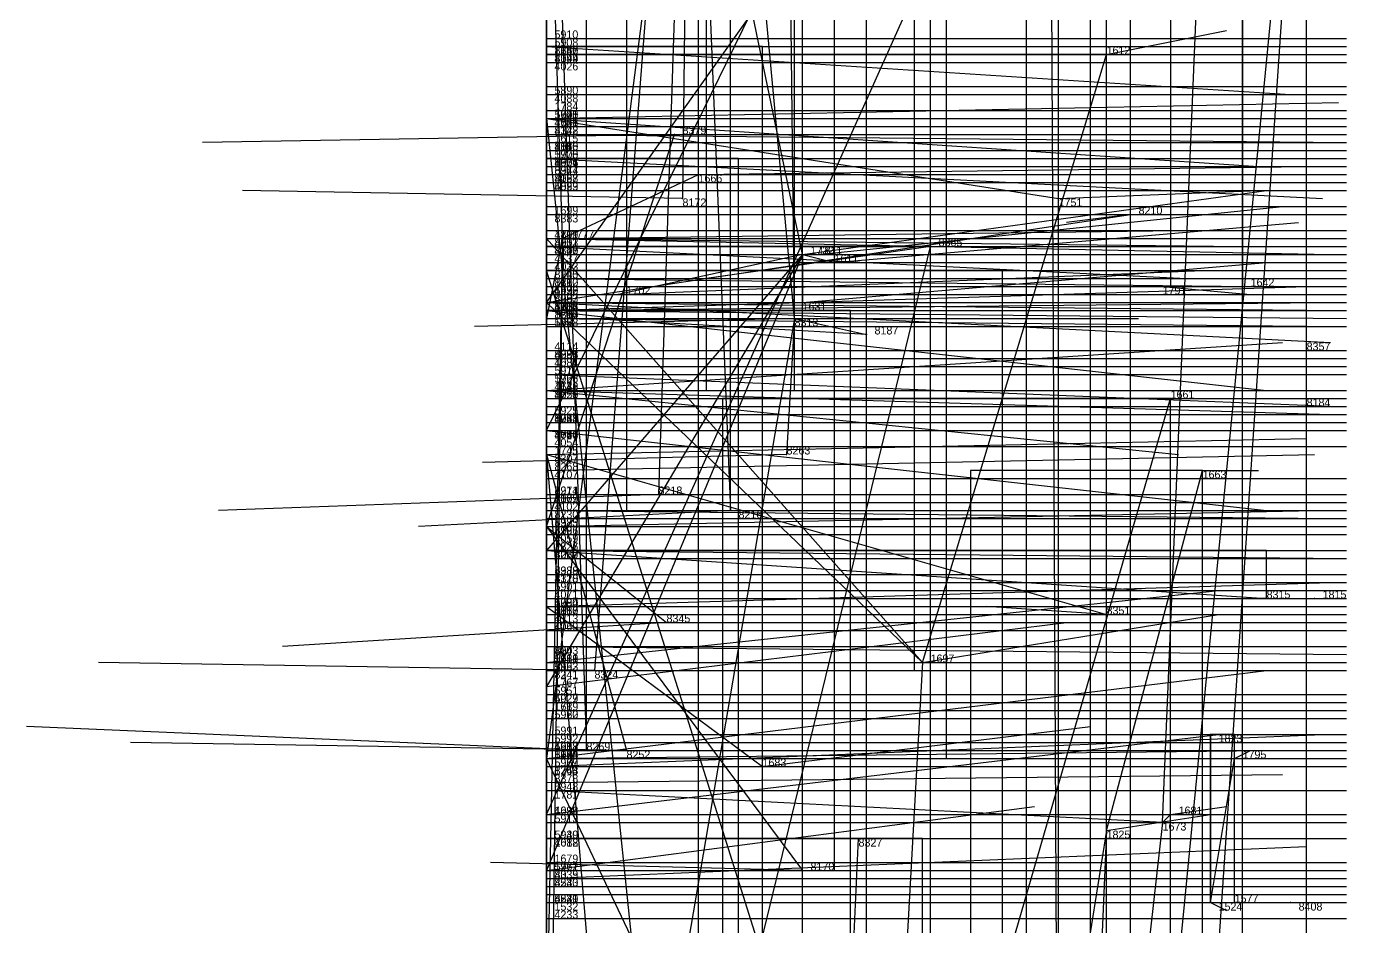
# Model space of a CAD drawing. Extents: x -0.07 to 1.1, y -0.07 to 1.1.
# Drawn here: x -0.065 to 0.1, y 0.499 to 0.6115 of the extents above; entities that cross this region are included whole.
import ezdxf

# ---------------------------------------------------------------- set-up
doc = ezdxf.new("R2010")
doc.units = 0
for name, color, linetype in [('Clients', 3, 'CONTINUOUS'), ('Facilities', 3, 'CONTINUOUS'), ('Facilities_lines', 3, 'CONTINUOUS'), ('Min_max_boxes', 1, 'CONTINUOUS'), ('Normals', 1, 'CONTINUOUS'), ('Source_points', 5, 'CONTINUOUS'), ('Text', 3, 'CONTINUOUS')]:
    doc.layers.add(name, color=color, linetype=linetype)

msp = doc.modelspace()

# ---------------------------------------------------------------- linework, layer by layer
at = {"layer": 'Clients', "color": 5}
for p in [(0, 0.609, 0.045), (0.07, 0.608), (0, 0.6, 0.078), (0, 0.598, 0.091), (0.016, 0.598, 1), (0, 0.595, 0.061), (0.019, 0.593), (0.017, 0.59, 1), (0.064, 0.59), (0.073, 0.588, 1), (0, 0.585, 0.062), (0, 0.585, 0.984), (0, 0.584, 0.988), (0.034, 0.583), (0.048, 0.584, 1), (0, 0.581, 0.999), (0.036, 0.582), (0, 0.58, 0.978), (0.009, 0.578), (0.087, 0.579), (0, 0.577, 0.057), (0, 0.576, 0.043), (0, 0.576, 0.956), (0, 0.576, 0.963), (0.032, 0.577), (0, 0.575, 0.004), (0, 0.575, 0.936), (0.04, 0.573, 1), (0, 0.568, 0.08), (0, 0.566, 0.062), (0, 0.566, 0.031), (0, 0.566, 0.975), (0.078, 0.565), (0.03, 0.558, 1), (0, 0.556, 0.954), (0.082, 0.556), (0.014, 0.553, 1), (0, 0.551, 0.943), (0.023, 0.551, 1), (0, 0.546, 0.049), (0.09, 0.54, 1), (0.07, 0.538, 1), (0.015, 0.537, 1), (0, 0.534, 0.914), (0.006, 0.531, 1), (0, 0.529, 0.012), (0.083, 0.523), (0, 0.52, 0.044), (0, 0.52, 0.98), (0.005, 0.521, 1), (0.01, 0.521, 1), (0.086, 0.52), (0, 0.519, 0.944), (0.027, 0.519), (0, 0.517, 0.968), (0, 0.516, 0.092), (0.078, 0.513), (0.039, 0.51, 1), (0, 0.506, 0.004), (0.032, 0.506, 1), (0.086, 0.502)]:
    msp.add_point(p, dxfattribs=at)
at = {"layer": 'Facilities', "color": 3}
for p in [(0, 0.61, 0.541), (0, 0.609, 0.624), (0, 0.609, 0.825), (0, 0.609, 0.869), (0, 0.608, 0.833), (0, 0.608, 0.878), (0, 0.607, 0.323), (0, 0.607, 0.416), (0, 0.604, 0.521), (0, 0.603, 0.286), (0, 0.601, 0.16), (0, 0.6, 0.233), (0, 0.6, 0.034), (0, 0.6, 0.081), (0, 0.6, 0.468), (0, 0.6, 0.635), (0, 0.599, 0.163), (0, 0.599, 0.842), (0, 0.598, 0.356), (0, 0.597, 0.241), (0, 0.597, 0.83), (0, 0.596, 0.347), (0, 0.596, 0.34), (0, 0.596, 0.514), (0, 0.596, 0.712), (0, 0.595, 0.872), (0, 0.594, 0.165), (0, 0.594, 0.257), (0, 0.594, 0.633), (0, 0.594, 0.62), (0, 0.594, 0.858), (0, 0.593, 0.788), (0, 0.592, 0.382), (0, 0.592, 0.595), (0, 0.592, 0.863), (0, 0.591, 0.436), (0, 0.589, 0.135), (0, 0.588, 0.817), (0, 0.586, 0.149), (0, 0.585, 0.376), (0, 0.585, 0.826), (0.002, 0.585), (0, 0.584, 0.43), (0, 0.583, 0.312), (0, 0.583, 0.357), (0.032, 0.583), (0, 0.582, 0.281), (0, 0.582, 0.492), (0, 0.581, 0.462), (0, 0.58, 0.138), (0, 0.58, 0.795), (0, 0.579, 0.274), (0, 0.579, 0.775), (0, 0.578, 0.172), (0, 0.578, 0.289), (0, 0.578, 0.332), (0, 0.578, 0.538), (0.077, 0.579), (0, 0.577, 0.133), (0, 0.577, 0.483), (0, 0.577, 0.338), (0, 0.577, 0.942), (0, 0.576, 0.088), (0, 0.576, 0.477), (0, 0.576, 0.659), (0, 0.576, 0.58), (0.031, 0.575, 1), (0, 0.574, 0.592), (0, 0.571, 0.392), (0, 0.571, 0.756), (0.095, 0.571, 1), (0, 0.57, 0.246), (0, 0.57, 0.275), (0, 0.57, 0.472), (0, 0.57, 0.782), (0, 0.569, 0.413), (0, 0.568, 0.619), (0, 0.568, 0.707), (0, 0.568, 0.62), (0, 0.566, 0.175), (0, 0.566, 0.281), (0, 0.565, 0.299), (0, 0.564, 0.75), (0, 0.563, 0.302), (0, 0.563, 0.645), (0.095, 0.564, 1), (0, 0.562, 0.159), (0, 0.562, 0.705), (0, 0.562, 0.775), (0, 0.561, 0.175), (0, 0.561, 0.208), (0, 0.561, 0.043), (0, 0.561, 0.369), (0, 0.561, 0.395), (0, 0.561, 0.866), (0, 0.559, 0.23), (0, 0.559, 0.257), (0, 0.558, 0.956), (0, 0.555, 0.256), (0, 0.553, 0.469), (0, 0.553, 0.594), (0, 0.553, 0.885), (0, 0.553, 0.781), (0, 0.552, 0.314), (0, 0.551, 0.421), (0, 0.55, 0.59), (0, 0.549, 0.827), (0, 0.549, 0.95), (0, 0.548, 0.495), (0, 0.548, 0.592), (0, 0.546, 0.17), (0, 0.546, 0.903), (0, 0.545, 0.363), (0, 0.543, 0.545), (0, 0.543, 0.553), (0, 0.543, 0.772), (0, 0.542, 0.477), (0, 0.542, 0.787), (0, 0.541, 0.749), (0, 0.54, 0.303), (0, 0.54, 0.29), (0.096, 0.54), (0, 0.539, 0.056), (0, 0.539, 0.473), (0, 0.539, 0.554), (0, 0.539, 0.519), (0, 0.538, 0.561), (0, 0.537, 0.455), (0, 0.536, 0.331), (0, 0.534, 0.478), (0, 0.532, 0.231), (0, 0.532, 0.041), (0, 0.532, 0.733), (0.047, 0.532), (0, 0.531, 0.513), (0, 0.531, 0.535), (0, 0.531, 0.845), (0, 0.528, 0.47), (0, 0.528, 0.708), (0, 0.527, 0.196), (0, 0.527, 0.63), (0, 0.526, 0.126), (0, 0.525, 0.518), (0, 0.525, 0.66), (0, 0.523, 0.59), (0, 0.522, 0.143), (0, 0.522, 0.394), (0, 0.522, 0.756), (0, 0.521, 0.515), (0, 0.52, 0.632), (0, 0.52, 0.608), (0, 0.52, 0.775), (0, 0.519, 0.248), (0, 0.519, 0.658), (0, 0.516, 0.523), (0, 0.513, 0.038), (0, 0.513, 0.492), (0, 0.512, 0.754), (0.077, 0.512), (0, 0.51, 0.138), (0, 0.51, 0.343), (0, 0.51, 0.591), (0, 0.51, 0.586), (0.07, 0.511), (0, 0.507, 0.166), (0, 0.507, 0.545), (0, 0.506, 0.797), (0, 0.505, 0.473), (0, 0.505, 0.963), (0, 0.504, 0.327), (0, 0.503, 0.392), (0, 0.503, 0.664), (0, 0.502, 0.2), (0, 0.502, 0.312), (0, 0.502, 0.771), (0.083, 0.502), (0.093, 0.502, 1), (0, 0.5, 0.333)]:
    msp.add_point(p, dxfattribs=at)
at = {"layer": 'Facilities_lines', "color": 3}
for p, q in [((0.077, 0.512), (0.087, 0.752)), ((0.023, 0.749, 1), (0.006, 0.531, 1)), ((0, 0.558, 0.956), (0, 0.739, 0.944)), ((0.032, 0.583), (0, 0.737, 0.008)), ((0, 0.6, 0.034), (0, 0.73, 0.036)), ((0, 0.577, 0.942), (0, 0.717, 0.944)), ((0, 0.716, 0.995), (0, 0.566, 0.975)), ((0, 0.505, 0.963), (0, 0.708, 0.961)), ((0, 0.688, 0.01), (0, 0.566, 0.031)), ((0, 0.688, 0.01), (0, 0.576, 0.043)), ((0.018, 0.674, 1), (0.014, 0.553, 1)), ((0.018, 0.674, 1), (0.017, 0.59, 1)), ((0.018, 0.674, 1), (0.023, 0.551, 1)), ((0, 0.672, 0.969), (0.005, 0.521, 1)), ((0, 0.672, 0.969), (0, 0.584, 0.988)), ((0, 0.577, 0.942), (0.066, 0.67, 1)), ((0.087, 0.67), (0.087, 0.579)), ((0.031, 0.575, 1), (0.03, 0.662, 1)), ((0.018, 0.66), (0, 0.52, 0.044)), ((0.031, 0.575, 1), (0.023, 0.661, 1)), ((0, 0.6, 0.034), (0, 0.659, 0.037)), ((0, 0.561, 0.043), (0.048, 0.659)), ((0.095, 0.659), (0.076, 0.464)), ((0.095, 0.659), (0.083, 0.482)), ((0, 0.549, 0.95), (0, 0.654, 0.988)), ((0.002, 0.585), (0, 0.648, 0.015)), ((0, 0.513, 0.038), (0.06, 0.647)), ((0.063, 0.644, 1), (0.064, 0.427, 1)), ((0, 0.549, 0.95), (0, 0.622, 0.985)), ((0, 0.539, 0.056), (0, 0.609, 0.045)), ((0.047, 0.532), (0.07, 0.608)), ((0, 0.6, 0.034), (0.017, 0.436)), ((0, 0.6, 0.034), (0, 0.431, 0.013)), ((0, 0.6, 0.034), (0.064, 0.59)), ((0, 0.6, 0.081), (0, 0.6, 0.078)), ((0, 0.6, 0.081), (0, 0.568, 0.08)), ((0, 0.576, 0.088), (0, 0.598, 0.091)), ((0, 0.549, 0.95), (0.016, 0.598, 1)), ((0, 0.424, 0.065), (0, 0.595, 0.061)), ((0.002, 0.585), (0.019, 0.593)), ((0, 0.577, 0.942), (0.073, 0.588, 1)), ((0.047, 0.532), (0, 0.585, 0.062)), ((0.002, 0.585), (0, 0.436, 0.058)), ((0.002, 0.585), (0, 0.485, 0.062)), ((0.002, 0.585), (0, 0.575, 0.004)), ((0, 0.472, 0.97), (0, 0.585, 0.984)), ((0, 0.387, 0.996), (0.048, 0.584, 1)), ((0.032, 0.583), (0, 0.546, 0.049)), ((0.032, 0.583), (0, 0.529, 0.012)), ((0.032, 0.583), (0, 0.506, 0.004)), ((0.032, 0.583), (0.009, 0.578)), ((0.032, 0.583), (0.036, 0.582)), ((0.032, 0.583), (0.032, 0.577)), ((0.032, 0.583), (0.034, 0.583)), ((0.057, 0.4, 1), (0, 0.581, 0.999)), ((0, 0.549, 0.95), (0, 0.58, 0.978)), ((0.047, 0.532), (0, 0.577, 0.057)), ((0, 0.577, 0.942), (0, 0.494, 0.915)), ((0, 0.577, 0.942), (0, 0.345, 0.931)), ((0, 0.577, 0.942), (0, 0.445, 0.927)), ((0, 0.577, 0.942), (0, 0.462, 0.921)), ((0, 0.437, 0.994), (0, 0.576, 0.956)), ((0, 0.549, 0.95), (0, 0.576, 0.963)), ((0, 0.505, 0.963), (0, 0.575, 0.936)), ((0.031, 0.575, 1), (0, 0.393, 1)), ((0.031, 0.575, 1), (0.03, 0.558, 1)), ((0.031, 0.575, 1), (0.04, 0.573, 1)), ((0, 0.359, 0.017), (0, 0.566, 0.062)), ((0.022, 0.372), (0.078, 0.565)), ((0, 0.561, 0.043), (0, 0.449, 0.067)), ((0, 0.558, 0.956), (0, 0.519, 0.944)), ((0, 0.558, 0.956), (0.01, 0.521, 1)), ((0, 0.558, 0.956), (0, 0.551, 0.943)), ((0, 0.558, 0.956), (0.07, 0.538, 1)), ((0, 0.558, 0.956), (0, 0.517, 0.968)), ((0, 0.558, 0.956), (0.009, 0.45, 1)), ((0, 0.558, 0.956), (0, 0.482, 0.972)), ((0, 0.558, 0.956), (0, 0.469, 0.927)), ((0, 0.437, 0.994), (0, 0.556, 0.954)), ((0.07, 0.511), (0.082, 0.556)), ((0, 0.549, 0.95), (0.032, 0.506, 1)), ((0, 0.549, 0.95), (0.015, 0.537, 1)), ((0, 0.549, 0.95), (0, 0.4, 0.953)), ((0, 0.549, 0.95), (0, 0.436, 0.968)), ((0, 0.546, 0.903), (0.09, 0.54, 1)), ((0, 0.539, 0.056), (0, 0.42, 0.012)), ((0, 0.539, 0.056), (0.027, 0.519)), ((0, 0.414, 0.913), (0, 0.534, 0.914)), ((0, 0.532, 0.041), (0, 0.453, 0.045)), ((0.047, 0.532), (0.04, 0.406)), ((0.083, 0.502), (0.083, 0.523)), ((0.057, 0.4, 1), (0, 0.52, 0.98)), ((0.083, 0.502), (0.086, 0.52)), ((0.077, 0.512), (0, 0.516, 0.092)), ((0, 0.513, 0.038), (0, 0.49, 0.043)), ((0, 0.513, 0.038), (0, 0.475, 0.028)), ((0.077, 0.512), (0.069, 0.441)), ((0.077, 0.512), (0.078, 0.513)), ((0.035, 0.425, 1), (0.039, 0.51, 1)), ((0.07, 0.511), (0.053, 0.405)), ((0.07, 0.511), (0.061, 0.304)), ((0, 0.505, 0.963), (0, 0.4, 0.927)), ((0.083, 0.502), (0.086, 0.502))]:
    msp.add_line(p, q, dxfattribs=at)
at = {"layer": 'Min_max_boxes', "color": 1}
for p, q in [((0, 0.878), (0, 0.566)), ((0, 0.878, 0.043), (0, 0.566, 0.043)), ((0.031, 0.566), (0.031, 0.878)), ((0.031, 0.566, 0.043), (0.031, 0.878, 0.043)), ((0, 0.876, 0.95), (0, 0.566, 0.95)), ((0, 0.876, 1), (0, 0.566, 1)), ((0.02, 0.566, 0.95), (0.02, 0.876, 0.95)), ((0.02, 0.566, 1), (0.02, 0.876, 1)), ((0, 0.858, 0.973), (0, 0.531, 0.973)), ((0, 0.858, 1), (0, 0.531, 1)), ((0.046, 0.531, 0.973), (0.046, 0.858, 0.973)), ((0.046, 0.531, 1), (0.046, 0.858, 1)), ((0, 0.847, 0.967), (0, 0.521, 0.967)), ((0, 0.847, 1), (0, 0.521, 1)), ((0.005, 0.521, 0.967), (0.005, 0.847, 0.967)), ((0.005, 0.521, 1), (0.005, 0.847, 1)), ((0.01, 0.802, 1), (0.01, 0.551, 1)), ((0.01, 0.802, 1), (0.01, 0.551, 1)), ((0.023, 0.551, 1), (0.023, 0.802, 1)), ((0.023, 0.551, 1), (0.023, 0.802, 1)), ((0, 0.796), (0, 0.52)), ((0, 0.796, 0.044), (0, 0.52, 0.044)), ((0.05, 0.52), (0.05, 0.796)), ((0.05, 0.52, 0.044), (0.05, 0.796, 0.044)), ((0.078, 0.761), (0.078, 0.579)), ((0.078, 0.761), (0.078, 0.579)), ((0.087, 0.579), (0.087, 0.761)), ((0.087, 0.579), (0.087, 0.761)), ((0, 0.752), (0, 0.441)), ((0, 0.752, 0.092), (0, 0.441, 0.092)), ((0.087, 0.441), (0.087, 0.752)), ((0.087, 0.441, 0.092), (0.087, 0.752, 0.092)), ((0, 0.742, 0.953), (0, 0.427, 0.953)), ((0, 0.742, 1), (0, 0.427, 1)), ((0.068, 0.427, 0.953), (0.068, 0.742, 0.953)), ((0.068, 0.427, 1), (0.068, 0.742, 1)), ((0, 0.739, 0.927), (0, 0.45, 0.927)), ((0, 0.739, 1), (0, 0.45, 1)), ((0.07, 0.45, 0.927), (0.07, 0.739, 0.927)), ((0.07, 0.45, 1), (0.07, 0.739, 1)), ((0, 0.737), (0, 0.506)), ((0, 0.737, 0.049), (0, 0.506, 0.049)), ((0.036, 0.506), (0.036, 0.737)), ((0.036, 0.506, 0.049), (0.036, 0.737, 0.049)), ((0, 0.73), (0, 0.431)), ((0, 0.73, 0.037), (0, 0.431, 0.037)), ((0.064, 0.431), (0.064, 0.73)), ((0.064, 0.431, 0.037), (0.064, 0.73, 0.037)), ((0, 0.717, 0.915), (0, 0.345, 0.915)), ((0, 0.717, 1), (0, 0.345, 1)), ((0.073, 0.345, 0.915), (0.073, 0.717, 0.915)), ((0.073, 0.345, 1), (0.073, 0.717, 1)), ((0, 0.4, 0.927), (0, 0.708, 0.927)), ((0, 0.708, 0.927), (0, 0.4, 0.927)), ((0, 0.4, 0.963), (0, 0.708, 0.963)), ((0, 0.708, 0.963), (0, 0.4, 0.963)), ((0, 0.669), (0, 0.464)), ((0, 0.669, 0.092), (0, 0.464, 0.092)), ((0.095, 0.464), (0.095, 0.669)), ((0.095, 0.464, 0.092), (0.095, 0.669, 0.092)), ((0, 0.662, 1), (0, 0.393, 1)), ((0, 0.662, 1), (0, 0.393, 1)), ((0.04, 0.393, 1), (0.04, 0.662, 1)), ((0.04, 0.393, 1), (0.04, 0.662, 1)), ((0, 0.659), (0, 0.449)), ((0, 0.659, 0.067), (0, 0.449, 0.067)), ((0.048, 0.449), (0.048, 0.659)), ((0.048, 0.449, 0.067), (0.048, 0.659, 0.067)), ((0, 0.654, 0.95), (0, 0.4, 0.95)), ((0, 0.654, 1), (0, 0.4, 1)), ((0.032, 0.4, 0.95), (0.032, 0.654, 0.95)), ((0.032, 0.4, 1), (0.032, 0.654, 1)), ((0, 0.648), (0, 0.436)), ((0, 0.648, 0.062), (0, 0.436, 0.062)), ((0, 0.647), (0, 0.475)), ((0, 0.647, 0.043), (0, 0.475, 0.043)), ((0.019, 0.436), (0.019, 0.648)), ((0.019, 0.436, 0.062), (0.019, 0.648, 0.062)), ((0.06, 0.475), (0.06, 0.647)), ((0.06, 0.475, 0.043), (0.06, 0.647, 0.043)), ((0.027, 0.609), (0, 0.609)), ((0, 0.609), (0, 0.42)), ((0.027, 0.609, 0.056), (0, 0.609, 0.056)), ((0, 0.609, 0.056), (0, 0.42, 0.056)), ((0, 0.609), (0, 0.609, 0.056)), ((0.027, 0.42), (0.027, 0.609)), ((0.027, 0.42, 0.056), (0.027, 0.609, 0.056)), ((0.027, 0.609), (0.027, 0.609, 0.056)), ((0.07, 0.608), (0, 0.608)), ((0, 0.608), (0, 0.406)), ((0.07, 0.608, 0.062), (0, 0.608, 0.062)), ((0, 0.608, 0.062), (0, 0.406, 0.062)), ((0, 0.608), (0, 0.608, 0.062)), ((0.07, 0.406), (0.07, 0.608)), ((0.07, 0.406, 0.062), (0.07, 0.608, 0.062)), ((0.07, 0.608), (0.07, 0.608, 0.062)), ((0, 0.568, 0.078), (0, 0.6, 0.078)), ((0, 0.6, 0.078), (0, 0.6, 0.078)), ((0, 0.6, 0.078), (0, 0.568, 0.078)), ((0, 0.568, 0.081), (0, 0.6, 0.081)), ((0, 0.6, 0.081), (0, 0.6, 0.081)), ((0, 0.6, 0.081), (0, 0.568, 0.081)), ((0, 0.6, 0.078), (0, 0.6, 0.081)), ((0, 0.6, 0.078), (0, 0.6, 0.081)), ((0, 0.576, 0.088), (0, 0.598, 0.088)), ((0, 0.598, 0.088), (0, 0.598, 0.088)), ((0, 0.598, 0.088), (0, 0.576, 0.088)), ((0, 0.576, 0.091), (0, 0.598, 0.091)), ((0, 0.598, 0.091), (0, 0.598, 0.091)), ((0, 0.598, 0.091), (0, 0.576, 0.091)), ((0, 0.598, 0.088), (0, 0.598, 0.091)), ((0, 0.598, 0.088), (0, 0.598, 0.091)), ((0.024, 0.595), (0, 0.595)), ((0, 0.595), (0, 0.235)), ((0.024, 0.595, 0.065), (0, 0.595, 0.065)), ((0, 0.595, 0.065), (0, 0.235, 0.065)), ((0, 0.595), (0, 0.595, 0.065)), ((0.024, 0.235), (0.024, 0.595)), ((0.024, 0.235, 0.065), (0.024, 0.595, 0.065)), ((0.024, 0.595), (0.024, 0.595, 0.065)), ((0, 0.268, 0.937), (0, 0.585, 0.937)), ((0, 0.585, 0.937), (0, 0.585, 0.937)), ((0, 0.585, 0.937), (0, 0.268, 0.937)), ((0, 0.268, 0.996), (0, 0.585, 0.996)), ((0, 0.585, 0.996), (0, 0.585, 0.996)), ((0, 0.585, 0.996), (0, 0.268, 0.996)), ((0, 0.585, 0.937), (0, 0.585, 0.996)), ((0, 0.585, 0.937), (0, 0.585, 0.996)), ((0.048, 0.584, 0.964), (0, 0.584, 0.964)), ((0, 0.584, 0.964), (0, 0.261, 0.964)), ((0.048, 0.584, 1), (0, 0.584, 1)), ((0, 0.584, 1), (0, 0.261, 1)), ((0, 0.584, 0.964), (0, 0.584, 1)), ((0.048, 0.261, 0.964), (0.048, 0.584, 0.964)), ((0.048, 0.261, 1), (0.048, 0.584, 1)), ((0.048, 0.584, 0.964), (0.048, 0.584, 1)), ((0.057, 0.581, 0.98), (0, 0.581, 0.98)), ((0, 0.581, 0.98), (0, 0.4, 0.98)), ((0.057, 0.581, 1), (0, 0.581, 1)), ((0, 0.581, 1), (0, 0.4, 1)), ((0, 0.581, 0.98), (0, 0.581, 1)), ((0.057, 0.4, 0.98), (0.057, 0.581, 0.98)), ((0.057, 0.4, 1), (0.057, 0.581, 1)), ((0.057, 0.581, 0.98), (0.057, 0.581, 1)), ((0.078, 0.579), (0.087, 0.579)), ((0.078, 0.579), (0.087, 0.579)), ((0.078, 0.579), (0.078, 0.579)), ((0.087, 0.579), (0.087, 0.579)), ((0, 0.576, 0.088), (0, 0.576, 0.088)), ((0, 0.576, 0.091), (0, 0.576, 0.091)), ((0, 0.576, 0.088), (0, 0.576, 0.091)), ((0, 0.576, 0.088), (0, 0.576, 0.091)), ((0.038, 0.576, 0.931), (0, 0.576, 0.931)), ((0, 0.576, 0.931), (0, 0.386, 0.931)), ((0.038, 0.576, 1), (0, 0.576, 1)), ((0, 0.576, 1), (0, 0.386, 1)), ((0, 0.576, 0.931), (0, 0.576, 1)), ((0.038, 0.386, 0.931), (0.038, 0.576, 0.931)), ((0.038, 0.386, 1), (0.038, 0.576, 1)), ((0.038, 0.576, 0.931), (0.038, 0.576, 1)), ((0, 0.568, 0.078), (0, 0.568, 0.078)), ((0, 0.568, 0.081), (0, 0.568, 0.081)), ((0, 0.568, 0.078), (0, 0.568, 0.081)), ((0, 0.568, 0.078), (0, 0.568, 0.081)), ((0, 0.245, 0.017), (0, 0.566, 0.017)), ((0, 0.566, 0.017), (0, 0.566, 0.017)), ((0, 0.566, 0.017), (0, 0.245, 0.017)), ((0, 0.245, 0.062), (0, 0.566, 0.062)), ((0, 0.566, 0.062), (0, 0.566, 0.062)), ((0, 0.566, 0.062), (0, 0.245, 0.062)), ((0, 0.566, 0.017), (0, 0.566, 0.062)), ((0, 0.566, 0.017), (0, 0.566, 0.062)), ((0, 0.566), (0.031, 0.566)), ((0, 0.566, 0.043), (0.031, 0.566, 0.043)), ((0, 0.566), (0, 0.566, 0.043)), ((0, 0.566, 0.95), (0.02, 0.566, 0.95)), ((0, 0.566, 1), (0.02, 0.566, 1)), ((0, 0.566, 0.95), (0, 0.566, 1)), ((0.02, 0.566, 0.95), (0.02, 0.566, 1)), ((0.031, 0.566), (0.031, 0.566, 0.043)), ((0.078, 0.565), (0.022, 0.565)), ((0.022, 0.565), (0.022, 0.286)), ((0.078, 0.565), (0.022, 0.565)), ((0.022, 0.565), (0.022, 0.286)), ((0.022, 0.565), (0.022, 0.565)), ((0.078, 0.286), (0.078, 0.565)), ((0.078, 0.286), (0.078, 0.565)), ((0.078, 0.565), (0.078, 0.565)), ((0.082, 0.556), (0.053, 0.556)), ((0.053, 0.556), (0.053, 0.304)), ((0.082, 0.556), (0.053, 0.556)), ((0.053, 0.556), (0.053, 0.304)), ((0.053, 0.556), (0.053, 0.556)), ((0.082, 0.304), (0.082, 0.556)), ((0.082, 0.304), (0.082, 0.556)), ((0.082, 0.556), (0.082, 0.556)), ((0.01, 0.551, 1), (0.023, 0.551, 1)), ((0.01, 0.551, 1), (0.023, 0.551, 1)), ((0.01, 0.551, 1), (0.01, 0.551, 1)), ((0.023, 0.551, 1), (0.023, 0.551, 1)), ((0.09, 0.546, 0.903), (0, 0.546, 0.903)), ((0, 0.546, 0.903), (0, 0.54, 0.903)), ((0.09, 0.546, 1), (0, 0.546, 1)), ((0, 0.546, 1), (0, 0.54, 1)), ((0, 0.546, 0.903), (0, 0.546, 1)), ((0.09, 0.54, 0.903), (0.09, 0.546, 0.903)), ((0.09, 0.54, 1), (0.09, 0.546, 1)), ((0.09, 0.546, 0.903), (0.09, 0.546, 1)), ((0, 0.54, 0.903), (0.09, 0.54, 0.903)), ((0, 0.54, 1), (0.09, 0.54, 1)), ((0, 0.54, 0.903), (0, 0.54, 1)), ((0.09, 0.54, 0.903), (0.09, 0.54, 1)), ((0, 0.257, 0.913), (0, 0.534, 0.913)), ((0, 0.534, 0.913), (0, 0.534, 0.913)), ((0, 0.534, 0.913), (0, 0.257, 0.913)), ((0, 0.257, 0.916), (0, 0.534, 0.916)), ((0, 0.534, 0.916), (0, 0.534, 0.916)), ((0, 0.534, 0.916), (0, 0.257, 0.916)), ((0, 0.534, 0.913), (0, 0.534, 0.916)), ((0, 0.534, 0.913), (0, 0.534, 0.916)), ((0, 0.453, 0.041), (0, 0.532, 0.041)), ((0, 0.532, 0.041), (0, 0.532, 0.041)), ((0, 0.532, 0.041), (0, 0.453, 0.041)), ((0, 0.453, 0.045), (0, 0.532, 0.045)), ((0, 0.532, 0.045), (0, 0.532, 0.045)), ((0, 0.532, 0.045), (0, 0.453, 0.045)), ((0, 0.532, 0.041), (0, 0.532, 0.045)), ((0, 0.532, 0.041), (0, 0.532, 0.045)), ((0, 0.531, 0.973), (0.046, 0.531, 0.973)), ((0, 0.531, 1), (0.046, 0.531, 1)), ((0, 0.531, 0.973), (0, 0.531, 1)), ((0.046, 0.531, 0.973), (0.046, 0.531, 1)), ((0.086, 0.523), (0.083, 0.523)), ((0.083, 0.523), (0.083, 0.502)), ((0.086, 0.523), (0.083, 0.523)), ((0.083, 0.523), (0.083, 0.502)), ((0.083, 0.523), (0.083, 0.523)), ((0.086, 0.502), (0.086, 0.523)), ((0.086, 0.502), (0.086, 0.523)), ((0.086, 0.523), (0.086, 0.523)), ((0, 0.521, 0.967), (0.005, 0.521, 0.967)), ((0, 0.521, 1), (0.005, 0.521, 1)), ((0, 0.521, 0.967), (0, 0.521, 1)), ((0, 0.52), (0.05, 0.52)), ((0, 0.52, 0.044), (0.05, 0.52, 0.044)), ((0, 0.52), (0, 0.52, 0.044)), ((0.005, 0.521, 0.967), (0.005, 0.521, 1)), ((0.05, 0.52), (0.05, 0.52, 0.044)), ((0.047, 0.51, 0.976), (0, 0.51, 0.976)), ((0, 0.51, 0.976), (0, 0.401, 0.976)), ((0.047, 0.51, 1), (0, 0.51, 1)), ((0, 0.51, 1), (0, 0.401, 1)), ((0, 0.51, 0.976), (0, 0.51, 1)), ((0.047, 0.401, 0.976), (0.047, 0.51, 0.976)), ((0.047, 0.401, 1), (0.047, 0.51, 1)), ((0.047, 0.51, 0.976), (0.047, 0.51, 1)), ((0, 0.506), (0.036, 0.506)), ((0, 0.506, 0.049), (0.036, 0.506, 0.049)), ((0, 0.506), (0, 0.506, 0.049)), ((0.036, 0.506), (0.036, 0.506, 0.049)), ((0.083, 0.502), (0.086, 0.502)), ((0.083, 0.502), (0.086, 0.502)), ((0.083, 0.502), (0.083, 0.502)), ((0.086, 0.502), (0.086, 0.502))]:
    msp.add_line(p, q, dxfattribs=at)
at = {"layer": 'Normals', "color": 1}
for p, q in [((0.07, 0.608), (0.085, 0.611, 0.099)), ((0, 0.61, 0.541), (0.1, 0.61, 0.541)), ((0, 0.609, 0.045), (0.093, 0.603, 0.081)), ((0, 0.609, 0.624), (0.1, 0.609, 0.624)), ((0, 0.609, 0.825), (0.1, 0.609, 0.825)), ((0, 0.609, 0.869), (0.1, 0.609, 0.869)), ((0, 0.608, 0.833), (0.1, 0.608, 0.833)), ((0, 0.608, 0.878), (0.1, 0.608, 0.878)), ((0, 0.607, 0.323), (0.1, 0.607, 0.323)), ((0, 0.607, 0.416), (0.1, 0.607, 0.416)), ((0, 0.604, 0.521), (0.1, 0.604, 0.521)), ((0, 0.603, 0.286), (0.1, 0.603, 0.286)), ((0, 0.6, 0.078), (0.099, 0.602, 0.088)), ((0, 0.6, 0.081), (0.099, 0.602, 0.091)), ((0, 0.601, 0.16), (0.1, 0.601, 0.16)), ((0, 0.6, 0.233), (0.1, 0.6, 0.233)), ((0, 0.6, 0.034), (0.089, 0.594, 0.078)), ((0, 0.6, 0.468), (0.1, 0.6, 0.468)), ((0, 0.6, 0.635), (0.1, 0.6, 0.635)), ((0, 0.599, 0.163), (0.1, 0.599, 0.163)), ((0, 0.599, 0.842), (0.1, 0.599, 0.842)), ((0.016, 0.598, 1), (-0.043, 0.597, 1.081)), ((0, 0.598, 0.091), (0.1, 0.597, 0.092)), ((0, 0.598, 0.356), (0.1, 0.598, 0.356)), ((0, 0.597, 0.241), (0.1, 0.597, 0.241)), ((0, 0.597, 0.83), (0.1, 0.597, 0.83)), ((0, 0.596, 0.347), (0.1, 0.596, 0.347)), ((0, 0.596, 0.34), (0.1, 0.596, 0.34)), ((0, 0.596, 0.514), (0.1, 0.596, 0.514)), ((0, 0.596, 0.712), (0.1, 0.596, 0.712)), ((0, 0.595, 0.061), (0.097, 0.59, 0.084)), ((0, 0.595, 0.872), (0.1, 0.595, 0.872)), ((0, 0.594, 0.165), (0.1, 0.594, 0.165)), ((0, 0.594, 0.257), (0.1, 0.594, 0.257)), ((0, 0.594, 0.633), (0.1, 0.594, 0.633)), ((0, 0.594, 0.62), (0.1, 0.594, 0.62)), ((0, 0.594, 0.858), (0.1, 0.594, 0.858)), ((0.019, 0.593), (0.095, 0.594, 0.064)), ((0, 0.593, 0.788), (0.1, 0.593, 0.788)), ((0.017, 0.59, 1), (-0.038, 0.591, 1.084)), ((0, 0.592, 0.382), (0.1, 0.592, 0.382)), ((0, 0.592, 0.595), (0.1, 0.592, 0.595)), ((0, 0.592, 0.863), (0.1, 0.592, 0.863)), ((0, 0.591, 0.436), (0.1, 0.591, 0.436)), ((0.032, 0.583), (0.09, 0.591, 0.081)), ((0.064, 0.59), (0.089, 0.591, 0.097)), ((0, 0.589, 0.135), (0.1, 0.589, 0.135)), ((0, 0.588, 0.817), (0.1, 0.588, 0.817)), ((0.034, 0.583), (0.092, 0.589, 0.081)), ((0.073, 0.588, 1), (0.065, 0.587, 1.1)), ((0, 0.586, 0.149), (0.1, 0.586, 0.149)), ((0.002, 0.585), (0.079, 0.586, 0.064)), ((0.036, 0.582), (0.094, 0.587, 0.081)), ((0, 0.585, 0.062), (0.098, 0.583, 0.083)), ((0, 0.585, 0.376), (0.1, 0.585, 0.376)), ((0, 0.585, 0.826), (0.1, 0.585, 0.826)), ((0, 0.585, 0.984), (0.087, 0.584, 0.934)), ((0, 0.584, 0.43), (0.1, 0.584, 0.43)), ((0, 0.584, 0.988), (0.08, 0.58, 0.929)), ((0, 0.583, 0.312), (0.1, 0.583, 0.312)), ((0, 0.583, 0.357), (0.1, 0.583, 0.357)), ((0.048, 0.584, 1), (0.02, 0.58, 1.096)), ((0, 0.582, 0.281), (0.1, 0.582, 0.281)), ((0, 0.582, 0.492), (0.1, 0.582, 0.492)), ((0, 0.581, 0.462), (0.1, 0.581, 0.462)), ((0, 0.581, 0.999), (0.074, 0.581, 0.932)), ((0.009, 0.578), (0.082, 0.581, 0.069)), ((0.032, 0.577), (0.09, 0.582, 0.081)), ((0, 0.58, 0.138), (0.1, 0.58, 0.138)), ((0, 0.58, 0.978), (0.088, 0.579, 0.931)), ((0, 0.58, 0.795), (0.1, 0.58, 0.795)), ((0, 0.579, 0.274), (0.1, 0.579, 0.274)), ((0, 0.576, 0.963), (0.095, 0.579, 0.931)), ((0, 0.579, 0.775), (0.1, 0.579, 0.775)), ((0, 0.578, 0.172), (0.1, 0.578, 0.172)), ((0, 0.578, 0.289), (0.1, 0.578, 0.289)), ((0, 0.578, 0.332), (0.1, 0.578, 0.332)), ((0, 0.578, 0.538), (0.1, 0.578, 0.538)), ((0.077, 0.579), (0.088, 0.578, 0.099)), ((0.087, 0.579), (0.093, 0.579, 0.1)), ((0, 0.577, 0.133), (0.1, 0.577, 0.133)), ((0, 0.577, 0.057), (0.098, 0.572, 0.079)), ((0, 0.577, 0.483), (0.1, 0.577, 0.483)), ((0, 0.577, 0.338), (0.1, 0.577, 0.338)), ((0, 0.576, 0.956), (0.097, 0.577, 0.933)), ((0, 0.577, 0.942), (0.099, 0.576, 0.928)), ((0, 0.576, 0.088), (0.1, 0.575, 0.09)), ((0, 0.576, 0.043), (0.09, 0.566, 0.086)), ((0, 0.576, 0.477), (0.1, 0.576, 0.477)), ((0, 0.576, 0.659), (0.1, 0.576, 0.659)), ((0, 0.576, 0.58), (0.1, 0.576, 0.58)), ((0.031, 0.575, 1), (-0.009, 0.574, 1.092)), ((0, 0.575, 0.004), (0.074, 0.575, 0.071)), ((0, 0.575, 0.936), (0.099, 0.574, 0.923)), ((0.04, 0.573, 1), (0.005, 0.575, 1.094)), ((0, 0.574, 0.592), (0.1, 0.574, 0.592)), ((0, 0.566, 0.975), (0.092, 0.572, 0.936)), ((0, 0.571, 0.392), (0.1, 0.571, 0.392)), ((0, 0.571, 0.756), (0.1, 0.571, 0.756)), ((0.095, 0.571, 1), (0.095, 0.571, 1.1)), ((0, 0.57, 0.246), (0.1, 0.57, 0.246)), ((0, 0.57, 0.275), (0.1, 0.57, 0.275)), ((0, 0.57, 0.472), (0.1, 0.57, 0.472)), ((0, 0.57, 0.782), (0.1, 0.57, 0.782)), ((0, 0.569, 0.413), (0.1, 0.569, 0.413)), ((0, 0.568, 0.08), (0.099, 0.564, 0.09)), ((0, 0.568, 0.619), (0.1, 0.568, 0.619)), ((0, 0.568, 0.707), (0.1, 0.568, 0.707)), ((0, 0.568, 0.62), (0.1, 0.568, 0.62)), ((0, 0.566, 0.175), (0.1, 0.566, 0.175)), ((0, 0.566, 0.031), (0.079, 0.558, 0.091)), ((0, 0.566, 0.062), (0.098, 0.563, 0.08)), ((0, 0.566, 0.281), (0.1, 0.566, 0.281)), ((0, 0.565, 0.299), (0.1, 0.565, 0.299)), ((0.078, 0.565), (0.089, 0.565, 0.099)), ((0, 0.564, 0.75), (0.1, 0.564, 0.75)), ((0, 0.563, 0.302), (0.1, 0.563, 0.302)), ((0, 0.563, 0.645), (0.1, 0.563, 0.645)), ((0.095, 0.564, 1), (0.095, 0.564, 1.1)), ((0, 0.562, 0.159), (0.1, 0.562, 0.159)), ((0, 0.562, 0.705), (0.1, 0.562, 0.705)), ((0, 0.562, 0.775), (0.1, 0.562, 0.775)), ((0, 0.561, 0.175), (0.1, 0.561, 0.175)), ((0, 0.561, 0.208), (0.1, 0.561, 0.208)), ((0, 0.561, 0.043), (0.09, 0.551, 0.086)), ((0, 0.561, 0.369), (0.1, 0.561, 0.369)), ((0, 0.561, 0.395), (0.1, 0.561, 0.395)), ((0, 0.561, 0.866), (0.1, 0.561, 0.866)), ((0, 0.558, 0.956), (0.095, 0.56, 0.923)), ((0.03, 0.558, 1), (-0.008, 0.557, 1.092)), ((0, 0.559, 0.23), (0.1, 0.559, 0.23)), ((0, 0.559, 0.257), (0.1, 0.559, 0.257)), ((0, 0.556, 0.954), (0.096, 0.558, 0.926)), ((0, 0.555, 0.256), (0.1, 0.555, 0.256)), ((0.082, 0.556), (0.089, 0.556, 0.1)), ((0.014, 0.553, 1), (-0.041, 0.551, 1.084)), ((0, 0.553, 0.469), (0.1, 0.553, 0.469)), ((0, 0.553, 0.594), (0.1, 0.553, 0.594)), ((0, 0.553, 0.885), (0.1, 0.553, 0.885)), ((0, 0.553, 0.781), (0.1, 0.553, 0.781)), ((0, 0.552, 0.314), (0.1, 0.552, 0.314)), ((0.023, 0.551, 1), (-0.016, 0.549, 1.092)), ((0, 0.551, 0.421), (0.1, 0.551, 0.421)), ((0, 0.551, 0.943), (0.098, 0.55, 0.924)), ((0, 0.549, 0.95), (0.096, 0.551, 0.923)), ((0, 0.55, 0.59), (0.1, 0.55, 0.59)), ((0, 0.549, 0.827), (0.1, 0.549, 0.827)), ((0, 0.548, 0.495), (0.1, 0.548, 0.495)), ((0, 0.548, 0.592), (0.1, 0.548, 0.592)), ((0, 0.546, 0.049), (0.095, 0.546, 0.08)), ((0, 0.546, 0.17), (0.1, 0.546, 0.17)), ((0, 0.546, 0.903), (0.1, 0.545, 0.901)), ((0, 0.545, 0.363), (0.1, 0.545, 0.363)), ((0, 0.543, 0.545), (0.1, 0.543, 0.545)), ((0, 0.543, 0.553), (0.1, 0.543, 0.553)), ((0, 0.543, 0.772), (0.1, 0.543, 0.772)), ((0, 0.539, 0.056), (0.098, 0.542, 0.078)), ((0, 0.542, 0.477), (0.1, 0.542, 0.477)), ((0, 0.542, 0.787), (0.1, 0.542, 0.787)), ((0, 0.532, 0.041), (0.084, 0.541, 0.094)), ((0, 0.541, 0.749), (0.1, 0.541, 0.749)), ((0, 0.54, 0.303), (0.1, 0.54, 0.303)), ((0, 0.54, 0.29), (0.1, 0.54, 0.29)), ((0.09, 0.54, 1), (0.088, 0.54, 1.1)), ((0.096, 0.54), (0.096, 0.54, 0.1)), ((0, 0.539, 0.473), (0.1, 0.539, 0.473)), ((0, 0.539, 0.554), (0.1, 0.539, 0.554)), ((0, 0.539, 0.519), (0.1, 0.539, 0.519)), ((0, 0.538, 0.561), (0.1, 0.538, 0.561)), ((0.047, 0.532), (0.084, 0.538, 0.093)), ((0.07, 0.538, 1), (0.055, 0.539, 1.099)), ((0.015, 0.537, 1), (-0.033, 0.534, 1.088)), ((0, 0.529, 0.012), (0.065, 0.537, 0.087)), ((0, 0.537, 0.455), (0.1, 0.537, 0.455)), ((0, 0.536, 0.331), (0.1, 0.536, 0.331)), ((0, 0.534, 0.478), (0.1, 0.534, 0.478)), ((0, 0.534, 0.914), (0.1, 0.533, 0.907)), ((0.006, 0.531, 1), (-0.056, 0.532, 1.079)), ((0, 0.532, 0.231), (0.1, 0.532, 0.231)), ((0, 0.532, 0.733), (0.1, 0.532, 0.733)), ((0, 0.52, 0.044), (0.09, 0.531, 0.087)), ((0, 0.531, 0.513), (0.1, 0.531, 0.513)), ((0, 0.531, 0.535), (0.1, 0.531, 0.535)), ((0, 0.531, 0.845), (0.1, 0.531, 0.845)), ((0, 0.528, 0.47), (0.1, 0.528, 0.47)), ((0, 0.528, 0.708), (0.1, 0.528, 0.708)), ((0, 0.527, 0.196), (0.1, 0.527, 0.196)), ((0, 0.527, 0.63), (0.1, 0.527, 0.63)), ((0, 0.526, 0.126), (0.1, 0.526, 0.126)), ((0, 0.525, 0.518), (0.1, 0.525, 0.518)), ((0, 0.525, 0.66), (0.1, 0.525, 0.66)), ((0.005, 0.521, 1), (-0.065, 0.524, 1.072)), ((0.027, 0.519), (0.068, 0.524, 0.091)), ((0.01, 0.521, 1), (-0.052, 0.522, 1.078)), ((0, 0.513, 0.038), (0.084, 0.523, 0.091)), ((0, 0.523, 0.59), (0.1, 0.523, 0.59)), ((0, 0.519, 0.944), (0.097, 0.523, 0.919)), ((0, 0.522, 0.143), (0.1, 0.522, 0.143)), ((0, 0.522, 0.394), (0.1, 0.522, 0.394)), ((0, 0.522, 0.756), (0.1, 0.522, 0.756)), ((0.083, 0.523), (0.085, 0.523, 0.1)), ((0, 0.521, 0.515), (0.1, 0.521, 0.515)), ((0, 0.52, 0.98), (0.09, 0.521, 0.938)), ((0, 0.52, 0.632), (0.1, 0.52, 0.632)), ((0, 0.52, 0.608), (0.1, 0.52, 0.608)), ((0, 0.52, 0.775), (0.1, 0.52, 0.775)), ((0.086, 0.52), (0.088, 0.521, 0.1)), ((0, 0.519, 0.248), (0.1, 0.519, 0.248)), ((0, 0.519, 0.658), (0.1, 0.519, 0.658)), ((0, 0.517, 0.968), (0.092, 0.518, 0.93)), ((0, 0.516, 0.092), (0.1, 0.516, 0.094)), ((0, 0.516, 0.523), (0.1, 0.516, 0.523)), ((0, 0.506, 0.004), (0.061, 0.514, 0.083)), ((0.078, 0.513), (0.085, 0.514, 0.1)), ((0, 0.513, 0.492), (0.1, 0.513, 0.492)), ((0, 0.512, 0.754), (0.1, 0.512, 0.754)), ((0.07, 0.511), (0.083, 0.513, 0.099)), ((0.077, 0.512), (0.083, 0.512, 0.1)), ((0, 0.51, 0.138), (0.1, 0.51, 0.138)), ((0, 0.51, 0.343), (0.1, 0.51, 0.343)), ((0, 0.51, 0.591), (0.1, 0.51, 0.591)), ((0, 0.51, 0.586), (0.1, 0.51, 0.586)), ((0.039, 0.51, 1), (0.003, 0.51, 1.093)), ((0, 0.505, 0.963), (0.095, 0.509, 0.931)), ((0.032, 0.506, 1), (-0.007, 0.507, 1.092)), ((0, 0.507, 0.166), (0.1, 0.507, 0.166)), ((0, 0.507, 0.545), (0.1, 0.507, 0.545)), ((0, 0.506, 0.797), (0.1, 0.506, 0.797)), ((0, 0.505, 0.473), (0.1, 0.505, 0.473)), ((0, 0.504, 0.327), (0.1, 0.504, 0.327)), ((0, 0.503, 0.392), (0.1, 0.503, 0.392)), ((0, 0.503, 0.664), (0.1, 0.503, 0.664)), ((0, 0.502, 0.2), (0.1, 0.502, 0.2)), ((0, 0.502, 0.312), (0.1, 0.502, 0.312)), ((0, 0.502, 0.771), (0.1, 0.502, 0.771)), ((0.083, 0.502), (0.085, 0.501, 0.1)), ((0.086, 0.502), (0.088, 0.502, 0.1)), ((0.093, 0.502, 1), (0.093, 0.502, 1.1)), ((0, 0.5, 0.333), (0.1, 0.5, 0.333))]:
    msp.add_line(p, q, dxfattribs=at)
at = {"layer": 'Source_points', "color": 5}
for p in [(0, 0.61, 0.541), (0, 0.609, 0.045), (0, 0.609, 0.624), (0, 0.609, 0.825), (0, 0.609, 0.869), (0, 0.608, 0.833), (0, 0.608, 0.878), (0.07, 0.608), (0, 0.607, 0.323), (0, 0.607, 0.416), (0, 0.604, 0.521), (0, 0.603, 0.286), (0, 0.601, 0.16), (0, 0.6, 0.233), (0, 0.6, 0.034), (0, 0.6, 0.078), (0, 0.6, 0.081), (0, 0.6, 0.468), (0, 0.6, 0.635), (0, 0.599, 0.163), (0, 0.599, 0.842), (0, 0.598, 0.091), (0, 0.598, 0.356), (0.016, 0.598, 1), (0, 0.597, 0.241), (0, 0.597, 0.83), (0, 0.596, 0.347), (0, 0.596, 0.34), (0, 0.596, 0.514), (0, 0.596, 0.712), (0, 0.595, 0.061), (0, 0.595, 0.872), (0, 0.594, 0.165), (0, 0.594, 0.257), (0, 0.594, 0.633), (0, 0.594, 0.62), (0, 0.594, 0.858), (0, 0.593, 0.788), (0.019, 0.593), (0, 0.592, 0.382), (0, 0.592, 0.595), (0, 0.592, 0.863), (0, 0.591, 0.436), (0.017, 0.59, 1), (0.064, 0.59), (0, 0.589, 0.135), (0, 0.588, 0.817), (0.073, 0.588, 1), (0, 0.586, 0.149), (0, 0.585, 0.062), (0, 0.585, 0.376), (0, 0.585, 0.826), (0, 0.585, 0.984), (0.002, 0.585), (0, 0.584, 0.43), (0, 0.584, 0.988), (0, 0.583, 0.312), (0, 0.583, 0.357), (0.032, 0.583), (0.034, 0.583), (0.048, 0.584, 1), (0, 0.582, 0.281), (0, 0.582, 0.492), (0, 0.581, 0.462), (0, 0.581, 0.999), (0.036, 0.582), (0, 0.58, 0.138), (0, 0.58, 0.978), (0, 0.58, 0.795), (0, 0.579, 0.274), (0, 0.579, 0.775), (0, 0.578, 0.172), (0, 0.578, 0.289), (0, 0.578, 0.332), (0, 0.578, 0.538), (0.009, 0.578), (0.077, 0.579), (0.087, 0.579), (0, 0.577, 0.133), (0, 0.577, 0.057), (0, 0.577, 0.483), (0, 0.577, 0.338), (0, 0.577, 0.942), (0, 0.576, 0.088), (0, 0.576, 0.043), (0, 0.576, 0.477), (0, 0.576, 0.659), (0, 0.576, 0.58), (0, 0.576, 0.963), (0, 0.576, 0.956), (0.032, 0.577), (0, 0.575, 0.004), (0, 0.575, 0.936), (0.031, 0.575, 1), (0, 0.574, 0.592), (0.04, 0.573, 1), (0, 0.571, 0.392), (0, 0.571, 0.756), (0.095, 0.571, 1), (0, 0.57, 0.246), (0, 0.57, 0.275), (0, 0.57, 0.472), (0, 0.57, 0.782), (0, 0.569, 0.413), (0, 0.568, 0.08), (0, 0.568, 0.619), (0, 0.568, 0.707), (0, 0.568, 0.62), (0, 0.566, 0.175), (0, 0.566, 0.031), (0, 0.566, 0.062), (0, 0.566, 0.281), (0, 0.566, 0.975), (0, 0.565, 0.299), (0.078, 0.565), (0, 0.564, 0.75), (0, 0.563, 0.302), (0, 0.563, 0.645), (0.095, 0.564, 1), (0, 0.562, 0.159), (0, 0.562, 0.705), (0, 0.562, 0.775), (0, 0.561, 0.175), (0, 0.561, 0.208), (0, 0.561, 0.043), (0, 0.561, 0.369), (0, 0.561, 0.395), (0, 0.561, 0.866), (0, 0.559, 0.23), (0, 0.559, 0.257), (0, 0.558, 0.956), (0.03, 0.558, 1), (0, 0.556, 0.954), (0, 0.555, 0.256), (0.082, 0.556), (0, 0.553, 0.469), (0, 0.553, 0.594), (0, 0.553, 0.885), (0, 0.553, 0.781), (0.014, 0.553, 1), (0, 0.552, 0.314), (0, 0.551, 0.421), (0, 0.551, 0.943), (0, 0.55, 0.59), (0.023, 0.551, 1), (0, 0.549, 0.827), (0, 0.549, 0.95), (0, 0.548, 0.495), (0, 0.548, 0.592), (0, 0.546, 0.049), (0, 0.546, 0.17), (0, 0.546, 0.903), (0, 0.545, 0.363), (0, 0.543, 0.545), (0, 0.543, 0.553), (0, 0.543, 0.772), (0, 0.542, 0.477), (0, 0.542, 0.787), (0, 0.541, 0.749), (0, 0.54, 0.303), (0, 0.54, 0.29), (0.09, 0.54, 1), (0.096, 0.54), (0, 0.539, 0.056), (0, 0.539, 0.473), (0, 0.539, 0.554), (0, 0.539, 0.519), (0, 0.538, 0.561), (0.07, 0.538, 1), (0, 0.537, 0.455), (0.015, 0.537, 1), (0, 0.536, 0.331), (0, 0.534, 0.478), (0, 0.534, 0.914), (0, 0.532, 0.231), (0, 0.532, 0.041), (0, 0.532, 0.733), (0.047, 0.532), (0, 0.531, 0.513), (0, 0.531, 0.535), (0, 0.531, 0.845), (0.006, 0.531, 1), (0, 0.529, 0.012), (0, 0.528, 0.47), (0, 0.528, 0.708), (0, 0.527, 0.196), (0, 0.527, 0.63), (0, 0.526, 0.126), (0, 0.525, 0.518), (0, 0.525, 0.66), (0, 0.523, 0.59), (0, 0.522, 0.143), (0, 0.522, 0.394), (0, 0.522, 0.756), (0.083, 0.523), (0, 0.521, 0.515), (0, 0.52, 0.044), (0, 0.52, 0.632), (0, 0.52, 0.608), (0, 0.52, 0.98), (0, 0.52, 0.775), (0.005, 0.521, 1), (0.01, 0.521, 1), (0.086, 0.52), (0, 0.519, 0.248), (0, 0.519, 0.658), (0, 0.519, 0.944), (0.027, 0.519), (0, 0.517, 0.968), (0, 0.516, 0.092), (0, 0.516, 0.523), (0, 0.513, 0.038), (0, 0.513, 0.492), (0, 0.512, 0.754), (0.077, 0.512), (0.078, 0.513), (0, 0.51, 0.138), (0, 0.51, 0.343), (0, 0.51, 0.591), (0, 0.51, 0.586), (0.039, 0.51, 1), (0.07, 0.511), (0, 0.507, 0.166), (0, 0.507, 0.545), (0, 0.506, 0.004), (0, 0.506, 0.797), (0, 0.505, 0.473), (0, 0.505, 0.963), (0.032, 0.506, 1), (0, 0.504, 0.327), (0, 0.503, 0.392), (0, 0.503, 0.664), (0, 0.502, 0.2), (0, 0.502, 0.312), (0, 0.502, 0.771), (0.083, 0.502), (0.086, 0.502), (0.093, 0.502, 1), (0, 0.5, 0.333)]:
    msp.add_point(p, dxfattribs=at)

# ---------------------------------------------------------------- texts
at = {"layer": 'Text', "color": 3}
for s, p in [('5910', (0.001, 0.61, 0.541)), ('5908', (0.001, 0.609, 0.624)), ('8266', (0.001, 0.608, 0.825)), ('8355', (0.001, 0.608, 0.878)), ('8387', (0.001, 0.608, 0.869)), ('1640', (0.001, 0.608, 0.045)), ('1612', (0.07, 0.608)), ('4099', (0.001, 0.607, 0.416)), ('8344', (0.001, 0.607, 0.833)), ('4026', (0.001, 0.606, 0.323)), ('5890', (0.001, 0.603, 0.521)), ('4088', (0.001, 0.602, 0.286)), ('5921', (0.001, 0.6, 0.635)), ('1784', (0.001, 0.601, 0.16)), ('1605', (0.001, 0.6, 0.233)), ('1748', (0.001, 0.6, 0.078)), ('1770', (0.001, 0.6, 0.081)), ('4051', (0.001, 0.599, 0.468)), ('4122', (0.001, 0.598, 0.356)), ('8348', (0.001, 0.598, 0.842)), ('1628', (0.001, 0.599, 0.163)), ('1746', (0.001, 0.599, 0.034)), ('8379', (0.017, 0.598, 1)), ('1615', (0.001, 0.597, 0.091)), ('4046', (0.001, 0.596, 0.347)), ('4056', (0.001, 0.596, 0.34)), ('5900', (0.001, 0.595, 0.514)), ('5975', (0.001, 0.595, 0.712)), ('8188', (0.001, 0.596, 0.83)), ('1810', (0.001, 0.596, 0.241)), ('1708', (0.001, 0.595, 0.061)), ('4061', (0.001, 0.594, 0.257)), ('5907', (0.001, 0.594, 0.633)), ('5947', (0.001, 0.593, 0.62)), ('8354', (0.001, 0.594, 0.872)), ('8374', (0.001, 0.593, 0.858)), ('1676', (0.001, 0.594, 0.165)), ('4037', (0.001, 0.592, 0.382)), ('8168', (0.001, 0.592, 0.863)), ('8298', (0.001, 0.592, 0.788)), ('1666', (0.019, 0.592)), ('4033', (0.001, 0.591, 0.436)), ('5899', (0.001, 0.591, 0.595)), ('8172', (0.017, 0.589, 1)), ('1751', (0.064, 0.589)), ('8383', (0.001, 0.587, 0.817)), ('1699', (0.001, 0.588, 0.135)), ('8210', (0.074, 0.588, 1)), ('4101', (0.001, 0.585, 0.376)), ('1799', (0.001, 0.585, 0.062)), ('1801', (0.001, 0.585, 0.149)), ('1777', (0.003, 0.585)), ('4053', (0.001, 0.584, 0.43)), ('8251', (0.001, 0.584, 0.826)), ('8302', (0.001, 0.584, 0.984)), ('8365', (0.049, 0.584, 1)), ('4108', (0.001, 0.583, 0.312)), ('4127', (0.001, 0.583, 0.357)), ('4137', (0.001, 0.582, 0.492)), ('8340', (0.001, 0.583, 0.988)), ('1732', (0.033, 0.583)), ('1811', (0.034, 0.583)), ('1611', (0.036, 0.582)), ('4032', (0.001, 0.581, 0.281)), ('4123', (0.001, 0.581, 0.462)), ('8245', (0.001, 0.58, 0.795)), ('8290', (0.001, 0.58, 0.999)), ('8212', (0.001, 0.579, 0.978)), ('8360', (0.001, 0.579, 0.775)), ('1790', (0.001, 0.579, 0.138)), ('1642', (0.088, 0.579)), ('4058', (0.001, 0.578, 0.274)), ('4076', (0.001, 0.578, 0.289)), ('4090', (0.001, 0.578, 0.332)), ('4063', (0.001, 0.577, 0.483)), ('5973', (0.001, 0.578, 0.538)), ('8287', (0.001, 0.577, 0.942)), ('1632', (0.001, 0.578, 0.172)), ('1702', (0.01, 0.578)), ('1791', (0.077, 0.578)), ('4066', (0.001, 0.576, 0.477)), ('4117', (0.001, 0.576, 0.338)), ('5934', (0.001, 0.576, 0.659)), ('5936', (0.001, 0.576, 0.58)), ('8217', (0.001, 0.576, 0.963)), ('8260', (0.001, 0.575, 0.956)), ('8297', (0.001, 0.575, 0.936)), ('1633', (0.001, 0.576, 0.088)), ('1664', (0.001, 0.576, 0.133)), ('1753', (0.001, 0.576, 0.057)), ('1814', (0.001, 0.575, 0.043)), ('1631', (0.032, 0.576)), ('5958', (0.001, 0.574, 0.592)), ('1638', (0.001, 0.574, 0.004)), ('8313', (0.031, 0.574, 1)), ('8187', (0.041, 0.573, 1)), ('4114', (0.001, 0.571, 0.392)), ('4038', (0.001, 0.57, 0.275)), ('4084', (0.001, 0.57, 0.472)), ('5891', (0.001, 0.57, 0.756)), ('8256', (0.001, 0.57, 0.782)), ('8357', (0.095, 0.571, 1)), ('4081', (0.001, 0.569, 0.413)), ('1684', (0.001, 0.569, 0.246)), ('5917', (0.001, 0.568, 0.619)), ('5972', (0.001, 0.568, 0.62)), ('5928', (0.001, 0.567, 0.707)), ('1766', (0.001, 0.567, 0.08)), ('4136', (0.001, 0.566, 0.281)), ('4055', (0.001, 0.565, 0.299)), ('8220', (0.001, 0.565, 0.975)), ('1649', (0.001, 0.566, 0.175)), ('1778', (0.001, 0.566, 0.062)), ('1659', (0.001, 0.565, 0.031)), ('1661', (0.078, 0.565)), ('8184', (0.095, 0.564, 1)), ('4028', (0.001, 0.562, 0.302)), ('5925', (0.001, 0.563, 0.75)), ('5941', (0.001, 0.562, 0.645)), ('5964', (0.001, 0.562, 0.705)), ('8238', (0.001, 0.562, 0.775)), ('1754', (0.001, 0.562, 0.159)), ('4041', (0.001, 0.56, 0.369)), ('4086', (0.001, 0.56, 0.395)), ('8364', (0.001, 0.56, 0.866)), ('1620', (0.001, 0.56, 0.175)), ('1627', (0.001, 0.56, 0.208)), ('1771', (0.001, 0.56, 0.043)), ('4054', (0.001, 0.559, 0.257)), ('8307', (0.001, 0.557, 0.956)), ('1745', (0.001, 0.558, 0.23)), ('8263', (0.03, 0.558, 1)), ('8268', (0.001, 0.556, 0.954)), ('4107', (0.001, 0.555, 0.256)), ('1663', (0.082, 0.555)), ('4079', (0.001, 0.552, 0.314)), ('4109', (0.001, 0.552, 0.469)), ('5914', (0.001, 0.553, 0.594)), ('8271', (0.001, 0.553, 0.885)), ('8367', (0.001, 0.552, 0.781)), ('8218', (0.014, 0.553, 1)), ('4102', (0.001, 0.551, 0.421)), ('5983', (0.001, 0.549, 0.59)), ('8230', (0.001, 0.55, 0.943)), ('8375', (0.001, 0.549, 0.95)), ('8216', (0.024, 0.55, 1)), ('4059', (0.001, 0.547, 0.495)), ('5986', (0.001, 0.548, 0.592)), ('8196', (0.001, 0.548, 0.827)), ('1727', (0.001, 0.546, 0.049)), ('1826', (0.001, 0.546, 0.17)), ('4089', (0.001, 0.545, 0.363)), ('8257', (0.001, 0.545, 0.903)), ('4120', (0.001, 0.542, 0.477)), ('5933', (0.001, 0.543, 0.545)), ('5989', (0.001, 0.543, 0.553)), ('8388', (0.001, 0.543, 0.772)), ('8318', (0.001, 0.542, 0.787)), ('5901', (0.001, 0.541, 0.749)), ('4071', (0.001, 0.54, 0.29)), ('4030', (0.001, 0.539, 0.303)), ('5984', (0.001, 0.539, 0.519)), ('1794', (0.001, 0.539, 0.056)), ('8315', (0.09, 0.54, 1)), ('1815', (0.097, 0.54)), ('4110', (0.001, 0.538, 0.473)), ('4113', (0.001, 0.537, 0.455)), ('5888', (0.001, 0.538, 0.554)), ('5957', (0.001, 0.538, 0.561)), ('8345', (0.015, 0.537, 1)), ('8351', (0.07, 0.538, 1)), ('4069', (0.001, 0.536, 0.331)), ('4043', (0.001, 0.533, 0.478)), ('5911', (0.001, 0.532, 0.733)), ('8203', (0.001, 0.533, 0.914)), ('1656', (0.001, 0.532, 0.231)), ('1689', (0.001, 0.532, 0.041)), ('1697', (0.048, 0.532)), ('5892', (0.001, 0.531, 0.513)), ('5963', (0.001, 0.531, 0.535)), ('8241', (0.001, 0.53, 0.845)), ('1767', (0.001, 0.529, 0.012)), ('8324', (0.006, 0.53, 1)), ('4029', (0.001, 0.527, 0.47)), ('5951', (0.001, 0.528, 0.708)), ('5927', (0.001, 0.527, 0.63)), ('1619', (0.001, 0.526, 0.126)), ('1739', (0.001, 0.526, 0.196)), ('5920', (0.001, 0.525, 0.518)), ('5962', (0.001, 0.525, 0.66)), ('5991', (0.001, 0.523, 0.59)), ('4067', (0.001, 0.521, 0.394)), ('5992', (0.001, 0.522, 0.756)), ('5988', (0.001, 0.521, 0.515)), ('1613', (0.001, 0.521, 0.143)), ('8269', (0.005, 0.521, 1)), ('1823', (0.084, 0.522)), ('5970', (0.001, 0.52, 0.608)), ('5959', (0.001, 0.519, 0.658)), ('5967', (0.001, 0.519, 0.632)), ('8164', (0.001, 0.52, 0.98)), ('8289', (0.001, 0.52, 0.775)), ('1645', (0.001, 0.52, 0.044)), ('8252', (0.01, 0.52, 1)), ('1683', (0.027, 0.519)), ('1795', (0.087, 0.52)), ('8244', (0.001, 0.518, 0.944)), ('1763', (0.001, 0.518, 0.248)), ('5948', (0.001, 0.516, 0.523)), ('8378', (0.001, 0.517, 0.968)), ('1781', (0.001, 0.515, 0.092)), ('4036', (0.001, 0.513, 0.492)), ('1692', (0.001, 0.513, 0.038)), ('1681', (0.079, 0.513)), ('5913', (0.001, 0.512, 0.754)), ('1673', (0.077, 0.511)), ('4082', (0.001, 0.509, 0.343)), ('5930', (0.001, 0.51, 0.591)), ('5949', (0.001, 0.51, 0.586)), ('1618', (0.001, 0.509, 0.138)), ('8327', (0.039, 0.509, 1)), ('1825', (0.07, 0.51)), ('5961', (0.001, 0.506, 0.545)), ('1679', (0.001, 0.507, 0.166)), ('1772', (0.001, 0.506, 0.004)), ('8170', (0.033, 0.506, 1)), ('4035', (0.001, 0.505, 0.473)), ('4243', (0.001, 0.504, 0.327)), ('8339', (0.001, 0.505, 0.797)), ('8530', (0.001, 0.504, 0.963)), ('4231', (0.001, 0.502, 0.392)), ('4249', (0.001, 0.502, 0.312)), ('5820', (0.001, 0.502, 0.664)), ('8549', (0.001, 0.502, 0.771)), ('1532', (0.001, 0.501, 0.2)), ('1524', (0.084, 0.501)), ('1577', (0.086, 0.502)), ('8408', (0.094, 0.501, 1)), ('4233', (0.001, 0.5, 0.333))]:
    msp.add_text(s, height=0.001, dxfattribs=at).set_placement(p)

doc.saveas('drawing.dxf')
